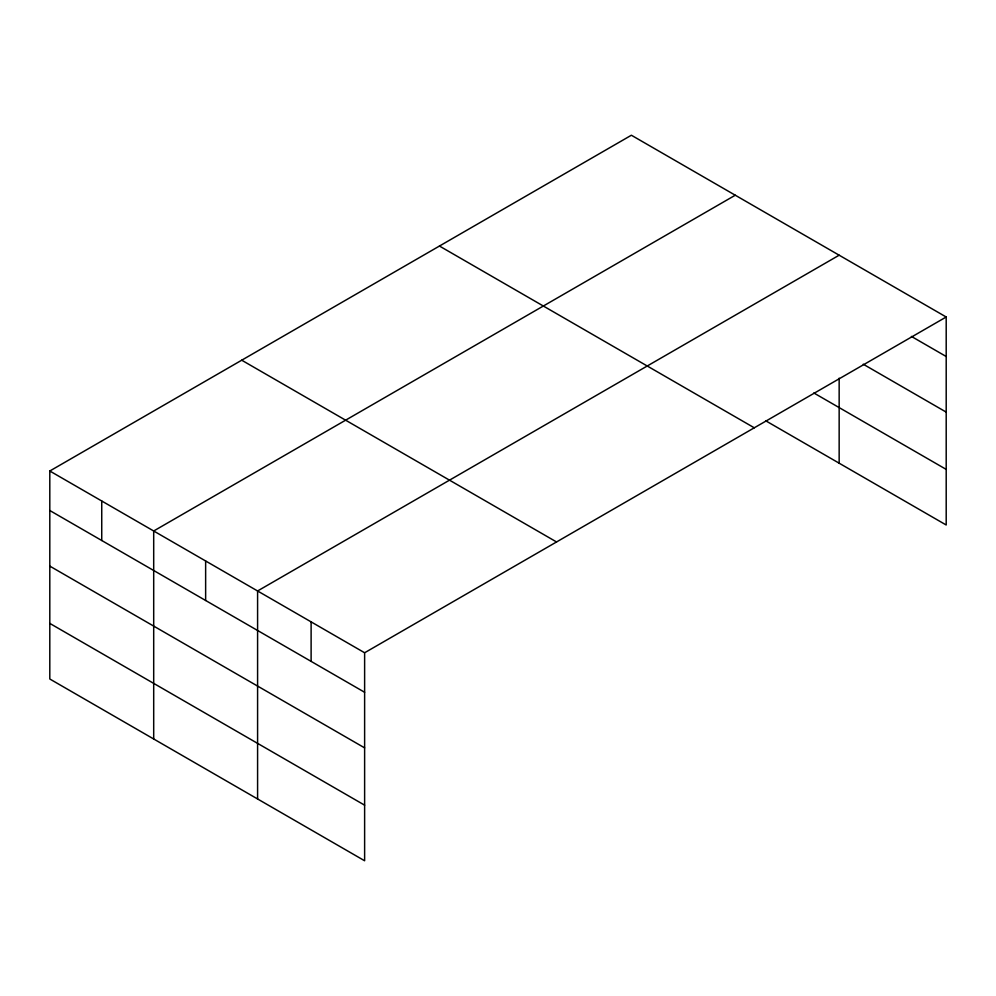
<?xml version="1.0" encoding="UTF-8"?>
<svg xmlns="http://www.w3.org/2000/svg" width="996" height="996" viewBox="0 0 996 996"><rect width="100%" height="100%" fill="white"/><g stroke="black" fill="none" stroke-linecap="round" stroke-linejoin="round"><path stroke-width="1.49" d="M946.2 317.002L631.377 135.232L49.8 471.008L49.8 678.998L364.623 860.768L364.623 652.766L946.2 317.002L946.2 524.992L765.899 420.897M735.26 195.216L153.695 530.993L153.695 738.982M839.155 255.2L257.591 590.964L257.591 798.966M911.415 336.424L946.2 356.506M863.246 364.212L946.2 412.107M813.857 392.984L946.2 469.39M439.448 246.037L754.283 427.807M241.717 360.203L556.552 541.961M49.8 471.008L364.623 652.766M49.8 510.512L364.623 692.27M49.8 566.114L364.623 747.872M49.8 623.396L364.623 805.166M839.155 378.181L839.155 463.19M311.113 621.865L311.113 661.381M205.637 560.972L205.637 600.488M101.741 501L101.741 540.504"/></g></svg>
